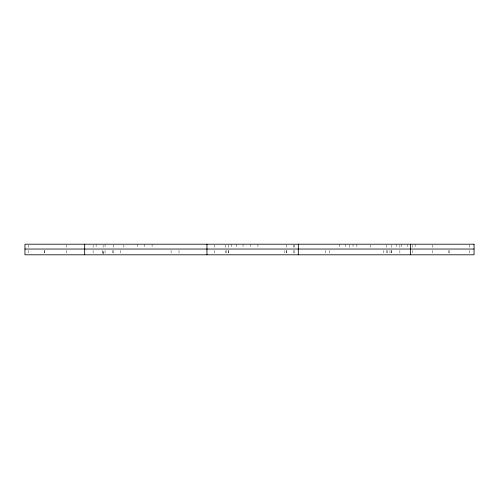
<?xml version="1.0" encoding="UTF-8"?>
<svg xmlns="http://www.w3.org/2000/svg" width="499" height="499" viewBox="0 0 499 499"><rect width="100%" height="100%" fill="white"/><g stroke="black" fill="none" stroke-linecap="round" stroke-linejoin="round"><path stroke-width="0.37" stroke-dasharray="2.5 1.87" d="M469.378 244.89L469.378 248.346M469.378 250.479L469.378 254.078M449.655 250.479L449.655 254.078M448.327 250.479L448.327 254.078M432.408 244.89L432.408 248.346M432.408 250.479L432.408 254.078M415.099 244.198L415.099 248.346M412.18 244.89L412.18 248.346M412.18 250.479L412.18 254.078M407.839 244.198L407.839 248.346M401.439 244.198L401.439 248.346M399.874 244.89L399.874 248.346M399.874 250.479L399.874 254.078M396.337 244.198L396.337 248.346M391.827 244.89L391.827 248.346M391.827 250.479L391.827 254.078M391.303 250.479L391.303 254.078M389.975 250.479L389.975 254.078M387.58 250.479L387.58 254.078M386.394 244.89L386.394 248.346M386.394 250.454L386.394 254.078M383.812 250.479L383.812 254.078M370.227 244.89L370.227 248.346M356.885 244.198L356.885 248.346M353.018 244.198L353.018 248.346M349.256 244.89L349.256 248.346M345.757 244.198L345.757 248.346M339.357 244.198L339.357 248.346M329.221 250.479L329.221 254.078M325.46 250.479L325.46 254.078M294.373 244.89L294.373 248.346M294.373 250.479L294.373 254.078M293.531 244.89L293.531 248.346M293.531 250.479L293.531 254.078M286.831 250.479L286.831 254.078M286.295 244.89L286.295 248.346M286.295 250.479L286.295 254.078M284.854 250.479L284.854 254.078M257.927 244.198L257.927 248.346M250.298 244.198L250.298 248.346M243.038 244.198L243.038 248.346M236.638 244.198L236.638 248.346M231.536 244.198L231.536 248.346M228.629 244.89L228.629 248.346M228.629 250.479L228.629 254.802M228.48 250.479L228.48 254.078M226.502 250.479L226.502 254.078M225.716 244.89L225.716 248.346M225.716 250.479L225.716 254.078M214.707 244.89L214.707 248.346M214.707 250.479L214.707 254.078M179.022 250.479L179.022 254.078M171.107 250.479L171.107 254.078M152.089 244.198L152.089 248.346M144.46 244.198L144.46 248.346M137.2 244.198L137.2 248.346M123.871 244.89L123.871 248.346M120.664 250.479L120.664 254.078M113.279 244.89L113.279 248.346M113.279 250.479L113.279 254.078M112.749 250.479L112.749 254.078M105.052 244.198L105.052 248.346M105.052 250.454L105.052 254.802M103.1 244.89L103.1 248.346M102.638 250.479L102.638 254.078M96.101 244.198L96.101 248.346M93.113 244.89L93.113 248.346M93.113 250.479L93.113 254.078M66.641 244.89L66.641 248.346M66.641 250.479L66.641 254.078M44.704 250.479L44.704 254.078M44.28 250.479L44.28 254.078M28.412 244.89L28.412 248.346M28.412 250.479L28.412 254.078M103.1 254.078L103.1 250.479L103.056 254.078"/><path stroke-width="0.75" d="M24.95 249.038L83.957 249.038M84.68 249.038L474.05 249.038M410.428 244.198L410.428 254.802M298.308 244.198L298.308 254.802M206.96 244.198L206.96 254.802M84.68 244.198L84.68 254.802M474.05 244.198L24.95 244.198L24.95 254.802L474.05 254.802L474.05 244.198"/></g></svg>
